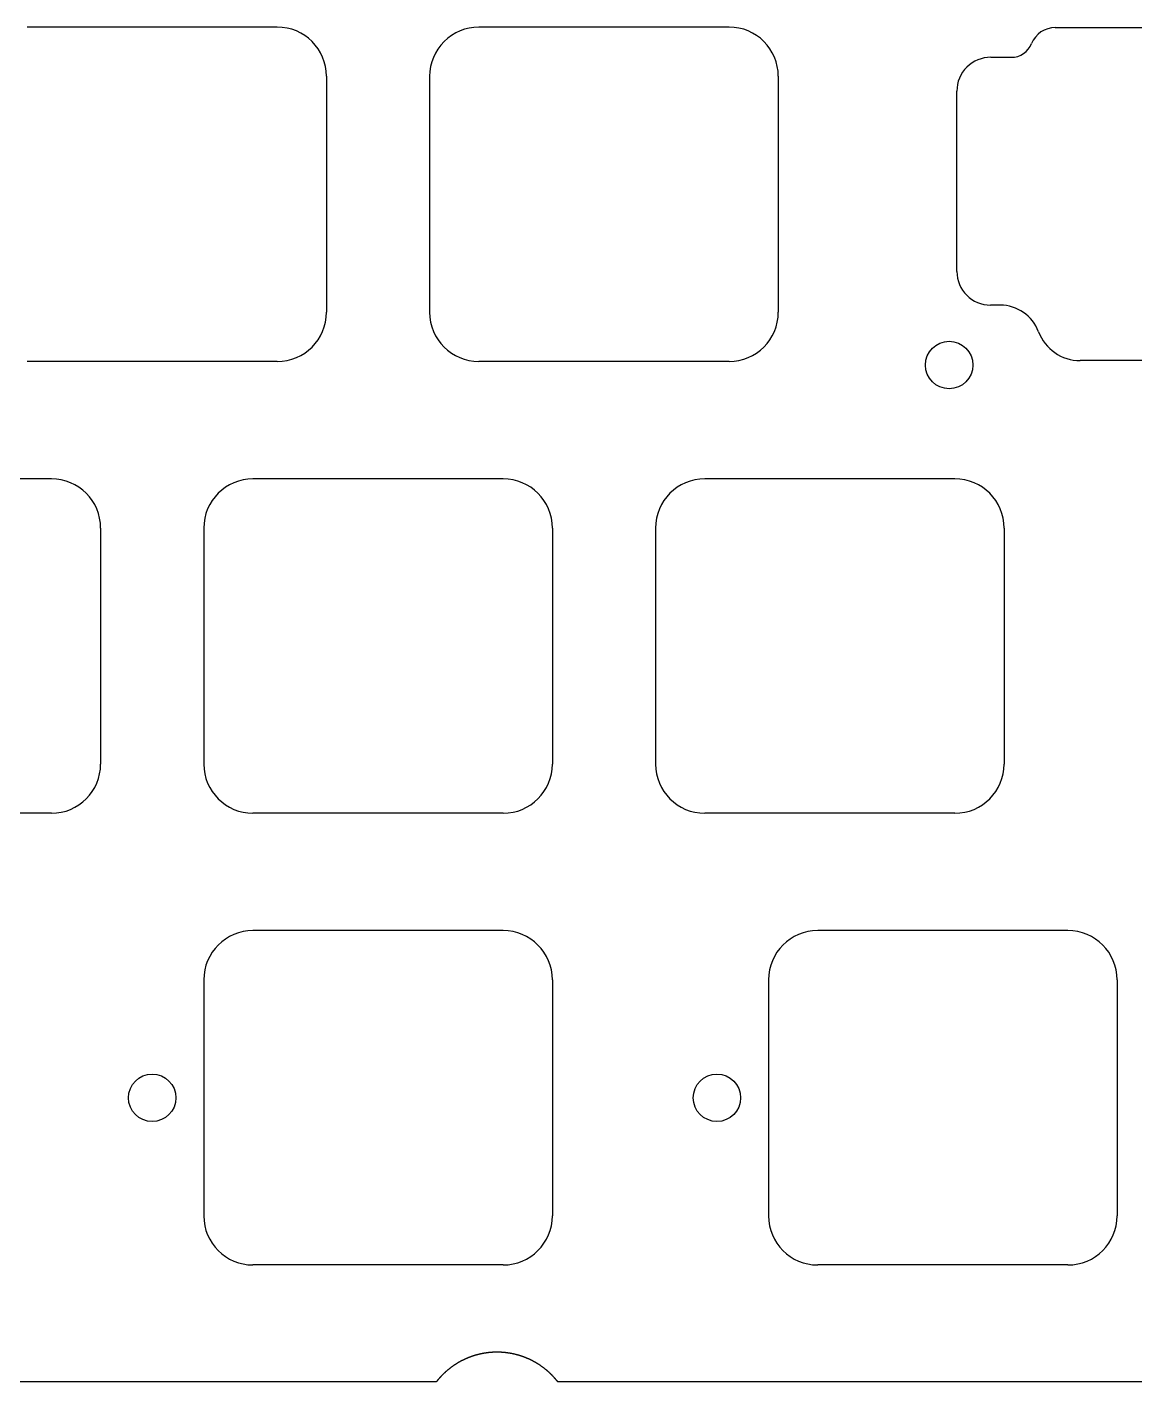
# Model space of a CAD drawing. Header units: millimetres. Extents: x -11 to 340, y -118 to 18.
# Drawn here: x 199.5 to 246.2, y -112 to -54.9 of the extents above; entities that cross this region are included whole.
import ezdxf

# ---------------------------------------------------------------- set-up
doc = ezdxf.new("R2010")
doc.units = ezdxf.units.MM
doc.header["$MEASUREMENT"] = 0
doc.layers.add('BLACK', color=7, linetype='CONTINUOUS')

msp = doc.modelspace()

# ---------------------------------------------------------------- linework, layer by layer
at = {"layer": 'BLACK', "linetype": 'Continuous'}
for p, q in [((199.512501, -54.862502), (199.512501, -54.8625)), ((210.0625, -54.8625), (199.512501, -54.8625)), ((218.562501, -54.862502), (218.562501, -54.8625)), ((229.1125, -54.8625), (218.562501, -54.8625)), ((242.866125, -54.884911), (242.866125, -54.8849)), ((242.866125, -54.8849), (266.721325, -54.8849)), ((240.155262, -56.13706), (241.008825, -56.13706)), ((241.008825, -56.137048), (241.008825, -56.13706)), ((212.137501, -56.9375), (212.137501, -66.8875)), ((216.487501, -56.9375), (216.487501, -66.8875)), ((231.187501, -56.9375), (231.187501, -66.8875)), ((238.718235, -65.16294), (238.718235, -57.5622)), ((240.547325, -66.58794), (240.143225, -66.58794)), ((210.062501, -68.9625), (199.5125, -68.9625)), ((210.062501, -68.962501), (210.062501, -68.9625)), ((229.112501, -68.9625), (218.5625, -68.9625)), ((229.112501, -68.962501), (229.112501, -68.9625)), ((265.669175, -68.92441), (243.918325, -68.92441)), ((200.5375, -73.9125), (189.9875, -73.9125)), ((219.5875, -73.9125), (209.0375, -73.9125)), ((238.6375, -73.9125), (228.087499, -73.9125)), ((202.6125, -75.9875), (202.6125, -85.9375)), ((202.612502, -75.9875), (202.6125, -75.9875)), ((206.9625, -75.9875), (206.9625, -85.9375)), ((221.6625, -75.9875), (221.6625, -85.9375)), ((221.662502, -75.9875), (221.6625, -75.9875)), ((226.0125, -75.9875), (226.0125, -85.937501)), ((240.7125, -75.9875), (240.7125, -85.9375)), ((200.5375, -88.0125), (189.9875, -88.0125)), ((219.5875, -88.0125), (209.0375, -88.0125)), ((238.6375, -88.0125), (228.0875, -88.0125)), ((219.5875, -92.9625), (209.037499, -92.9625)), ((243.4, -92.9625), (232.849999, -92.9625)), ((206.9625, -95.0375), (206.9625, -104.987501)), ((221.6625, -95.0375), (221.6625, -104.9875)), ((230.775, -95.0375), (230.775, -104.987501)), ((245.475, -95.0375), (245.475, -104.9875)), ((219.5875, -107.0625), (209.0375, -107.0625)), ((243.4, -107.0625), (232.85, -107.0625)), ((218.557766, -110.832187), (218.549954, -110.834103)), ((218.565581, -110.830292), (218.557766, -110.832187)), ((218.573403, -110.828416), (218.565581, -110.830292)), ((218.581228, -110.826559), (218.573403, -110.828416)), ((218.58906, -110.824721), (218.581228, -110.826559)), ((218.596895, -110.822903), (218.58906, -110.824721)), ((218.604737, -110.821104), (218.596895, -110.822903)), ((218.612582, -110.819325), (218.604737, -110.821104)), ((218.620433, -110.817565), (218.612582, -110.819325)), ((218.628287, -110.815825), (218.620433, -110.817565)), ((218.636148, -110.814104), (218.628287, -110.815825)), ((218.644011, -110.812403), (218.636148, -110.814104)), ((218.651881, -110.81072), (218.644011, -110.812403)), ((218.659754, -110.809058), (218.651881, -110.81072)), ((218.667633, -110.807415), (218.659754, -110.809058)), ((218.675515, -110.805792), (218.667633, -110.807415)), ((218.683403, -110.804187), (218.675515, -110.805792)), ((218.691293, -110.802603), (218.683403, -110.804187)), ((218.69919, -110.801038), (218.691293, -110.802603)), ((218.707089, -110.799493), (218.69919, -110.801038)), ((218.714994, -110.797967), (218.707089, -110.799493)), ((218.722902, -110.796461), (218.714994, -110.797967)), ((218.730815, -110.794974), (218.722902, -110.796461)), ((218.738731, -110.793507), (218.730815, -110.794974)), ((218.746653, -110.792059), (218.738731, -110.793507)), ((218.754577, -110.790632), (218.746653, -110.792059)), ((218.762506, -110.789223), (218.754577, -110.790632)), ((218.770438, -110.787835), (218.762506, -110.789223)), ((218.778375, -110.786466), (218.770438, -110.787835)), ((218.786315, -110.785117), (218.778375, -110.786466)), ((218.794259, -110.783787), (218.786315, -110.785117)), ((218.802206, -110.782477), (218.794259, -110.783787)), ((218.810158, -110.781186), (218.802206, -110.782477)), ((218.818113, -110.779916), (218.810158, -110.781186)), ((218.826072, -110.778665), (218.818113, -110.779916)), ((218.834033, -110.777434), (218.826072, -110.778665)), ((218.841999, -110.776222), (218.834033, -110.777434)), ((218.849968, -110.77503), (218.841999, -110.776222)), ((218.857941, -110.773858), (218.849968, -110.77503)), ((218.865916, -110.772706), (218.857941, -110.773858)), ((218.873895, -110.771573), (218.865916, -110.772706)), ((218.881877, -110.77046), (218.873895, -110.771573)), ((218.889863, -110.769367), (218.881877, -110.77046)), ((218.89785, -110.768294), (218.889863, -110.769367)), ((218.905843, -110.76724), (218.89785, -110.768294)), ((218.913837, -110.766207), (218.905843, -110.76724)), ((218.921835, -110.765193), (218.913837, -110.766207)), ((218.929834, -110.764198), (218.921835, -110.765193)), ((218.937838, -110.763224), (218.929834, -110.764198)), ((218.945844, -110.762269), (218.937838, -110.763224)), ((218.953854, -110.761335), (218.945844, -110.762269)), ((218.961865, -110.76042), (218.953854, -110.761335)), ((218.96988, -110.759525), (218.961865, -110.76042)), ((218.977896, -110.758649), (218.96988, -110.759525)), ((218.985916, -110.757794), (218.977896, -110.758649)), ((218.993937, -110.756958), (218.985916, -110.757794)), ((219.001962, -110.756143), (218.993937, -110.756958)), ((219.009989, -110.755347), (219.001962, -110.756143)), ((219.018019, -110.754571), (219.009989, -110.755347)), ((219.02605, -110.753815), (219.018019, -110.754571)), ((219.034084, -110.753078), (219.02605, -110.753815)), ((219.04212, -110.752362), (219.034084, -110.753078)), ((219.050159, -110.751666), (219.04212, -110.752362)), ((219.058198, -110.750989), (219.050159, -110.751666)), ((219.066241, -110.750333), (219.058198, -110.750989)), ((219.074285, -110.749696), (219.066241, -110.750333)), ((219.082332, -110.749079), (219.074285, -110.749696)), ((219.09038, -110.748482), (219.082332, -110.749079)), ((219.098431, -110.747905), (219.09038, -110.748482)), ((219.106482, -110.747348), (219.098431, -110.747905)), ((219.114536, -110.746811), (219.106482, -110.747348)), ((219.122591, -110.746294), (219.114536, -110.746811)), ((219.130649, -110.745797), (219.122591, -110.746294)), ((219.138707, -110.745319), (219.130649, -110.745797)), ((219.146767, -110.744862), (219.138707, -110.745319)), ((219.154828, -110.744425), (219.146767, -110.744862)), ((219.162892, -110.744007), (219.154828, -110.744425)), ((219.170956, -110.74361), (219.162892, -110.744007)), ((219.179022, -110.743232), (219.170956, -110.74361)), ((219.187089, -110.742875), (219.179022, -110.743232)), ((219.195157, -110.742537), (219.187089, -110.742875)), ((219.203226, -110.74222), (219.195157, -110.742537)), ((219.211297, -110.741922), (219.203226, -110.74222)), ((219.219368, -110.741644), (219.211297, -110.741922)), ((219.227441, -110.741387), (219.219368, -110.741644)), ((219.235514, -110.741149), (219.227441, -110.741387)), ((219.243589, -110.740931), (219.235514, -110.741149)), ((219.251664, -110.740734), (219.243589, -110.740931)), ((219.259741, -110.740556), (219.251664, -110.740734)), ((219.267817, -110.740398), (219.259741, -110.740556)), ((219.275895, -110.740261), (219.267817, -110.740398)), ((219.283972, -110.740143), (219.275895, -110.740261)), ((219.292051, -110.740045), (219.283972, -110.740143)), ((219.30013, -110.739968), (219.292051, -110.740045)), ((219.30821, -110.73991), (219.30013, -110.739968)), ((219.31629, -110.739872), (219.30821, -110.73991)), ((219.324371, -110.739854), (219.31629, -110.739872)), ((219.332451, -110.739857), (219.324371, -110.739854)), ((219.340532, -110.739879), (219.332451, -110.739857)), ((219.348613, -110.739921), (219.340532, -110.739879)), ((219.356695, -110.739984), (219.348613, -110.739921)), ((219.364776, -110.740066), (219.356695, -110.739984)), ((219.372857, -110.740168), (219.364776, -110.740066)), ((219.380938, -110.740291), (219.372857, -110.740168)), ((219.38902, -110.740433), (219.380938, -110.740291)), ((219.397101, -110.740595), (219.38902, -110.740433)), ((219.405182, -110.740778), (219.397101, -110.740595)), ((219.413262, -110.74098), (219.405182, -110.740778)), ((219.421343, -110.741202), (219.413262, -110.74098)), ((219.429423, -110.741445), (219.421343, -110.741202)), ((219.437503, -110.741707), (219.429423, -110.741445)), ((219.445582, -110.741989), (219.437503, -110.741707)), ((219.453661, -110.742292), (219.445582, -110.741989)), ((219.461738, -110.742614), (219.453661, -110.742292)), ((219.469816, -110.742956), (219.461738, -110.742614)), ((219.477892, -110.743319), (219.469816, -110.742956)), ((219.485969, -110.743701), (219.477892, -110.743319)), ((219.494044, -110.744103), (219.485969, -110.743701)), ((219.502118, -110.744526), (219.494044, -110.744103)), ((219.510191, -110.744968), (219.502118, -110.744526)), ((219.518264, -110.74543), (219.510191, -110.744968)), ((219.526335, -110.745912), (219.518264, -110.74543)), ((219.534406, -110.746415), (219.526335, -110.745912)), ((219.542475, -110.746937), (219.534406, -110.746415)), ((219.550543, -110.747479), (219.542475, -110.746937)), ((219.55861, -110.748041), (219.550543, -110.747479)), ((219.566675, -110.748623), (219.55861, -110.748041)), ((219.574739, -110.749225), (219.566675, -110.748623)), ((219.582802, -110.749847), (219.574739, -110.749225)), ((219.590863, -110.750489), (219.582802, -110.749847)), ((219.598923, -110.751151), (219.590863, -110.750489)), ((219.606981, -110.751833), (219.598923, -110.751151)), ((219.615038, -110.752534), (219.606981, -110.751833)), ((219.623093, -110.753256), (219.615038, -110.752534)), ((219.631146, -110.753998), (219.623093, -110.753256)), ((219.639197, -110.754759), (219.631146, -110.753998)), ((219.647247, -110.75554), (219.639197, -110.754759)), ((219.655294, -110.756342), (219.647247, -110.75554)), ((219.66334, -110.757163), (219.655294, -110.756342)), ((219.671384, -110.758004), (219.66334, -110.757163)), ((219.679425, -110.758865), (219.671384, -110.758004)), ((219.687465, -110.759746), (219.679425, -110.758865)), ((219.695502, -110.760647), (219.687465, -110.759746)), ((219.703537, -110.761568), (219.695502, -110.760647)), ((219.711569, -110.762508), (219.703537, -110.761568)), ((219.7196, -110.763469), (219.711569, -110.762508)), ((219.735653, -110.765449), (219.7196, -110.763469)), ((219.751696, -110.767509), (219.735653, -110.765449)), ((219.767729, -110.769648), (219.751696, -110.767509)), ((219.783751, -110.771866), (219.767729, -110.769648)), ((219.799762, -110.774163), (219.783751, -110.771866)), ((219.81576, -110.77654), (219.799762, -110.774163)), ((219.831746, -110.778995), (219.81576, -110.77654)), ((219.84772, -110.78153), (219.831746, -110.778995)), ((219.86368, -110.784144), (219.84772, -110.78153)), ((219.879627, -110.786836), (219.86368, -110.784144)), ((219.89556, -110.789607), (219.879627, -110.786836)), ((219.911478, -110.792457), (219.89556, -110.789607)), ((219.927382, -110.795385), (219.911478, -110.792457)), ((219.94327, -110.798392), (219.927382, -110.795385)), ((219.959142, -110.801477), (219.94327, -110.798392)), ((219.974998, -110.804641), (219.959142, -110.801477)), ((219.990838, -110.807883), (219.974998, -110.804641)), ((220.00666, -110.811203), (219.990838, -110.807883)), ((220.022465, -110.814601), (220.00666, -110.811203)), ((220.038252, -110.818077), (220.022465, -110.814601)), ((220.05402, -110.821631), (220.038252, -110.818077)), ((220.06977, -110.825262), (220.05402, -110.821631)), ((220.085501, -110.828972), (220.06977, -110.825262)), ((220.101211, -110.832758), (220.085501, -110.828972)), ((217.366139, -111.400248), (217.359659, -111.405176)), ((217.372631, -111.395335), (217.366139, -111.400248)), ((217.379131, -111.390442), (217.372631, -111.395335)), ((217.385644, -111.385564), (217.379131, -111.390442)), ((217.392165, -111.380705), (217.385644, -111.385564)), ((217.398698, -111.375861), (217.392165, -111.380705)), ((217.405239, -111.371037), (217.398698, -111.375861)), ((217.411793, -111.366228), (217.405239, -111.371037)), ((217.418355, -111.361438), (217.411793, -111.366228)), ((217.424929, -111.356664), (217.418355, -111.361438)), ((217.431512, -111.351908), (217.424929, -111.356664)), ((217.438106, -111.347169), (217.431512, -111.351908)), ((217.444709, -111.342448), (217.438106, -111.347169)), ((217.451324, -111.337744), (217.444709, -111.342448)), ((217.457947, -111.333058), (217.451324, -111.337744)), ((217.464582, -111.328388), (217.457947, -111.333058)), ((217.471225, -111.323736), (217.464582, -111.328388)), ((217.47788, -111.319101), (217.471225, -111.323736)), ((217.484543, -111.314485), (217.47788, -111.319101)), ((217.491218, -111.309885), (217.484543, -111.314485)), ((217.497901, -111.305303), (217.491218, -111.309885)), ((217.504596, -111.300738), (217.497901, -111.305303)), ((217.511299, -111.296191), (217.504596, -111.300738)), ((217.518014, -111.291661), (217.511299, -111.296191)), ((217.524736, -111.287149), (217.518014, -111.291661)), ((217.531471, -111.282654), (217.524736, -111.287149)), ((217.538213, -111.278177), (217.531471, -111.282654)), ((217.544967, -111.273717), (217.538213, -111.278177)), ((217.551729, -111.269275), (217.544967, -111.273717)), ((217.558502, -111.26485), (217.551729, -111.269275)), ((217.565283, -111.260444), (217.558502, -111.26485)), ((217.572076, -111.256054), (217.565283, -111.260444)), ((217.578877, -111.251682), (217.572076, -111.256054)), ((217.585689, -111.247327), (217.578877, -111.251682)), ((217.592508, -111.242991), (217.585689, -111.247327)), ((217.59934, -111.238672), (217.592508, -111.242991)), ((217.606179, -111.234371), (217.59934, -111.238672)), ((217.613029, -111.230086), (217.606179, -111.234371)), ((217.619887, -111.225821), (217.613029, -111.230086)), ((217.626756, -111.221572), (217.619887, -111.225821)), ((217.633633, -111.217342), (217.626756, -111.221572)), ((217.640522, -111.213128), (217.633633, -111.217342)), ((217.647417, -111.208933), (217.640522, -111.213128)), ((217.654324, -111.204755), (217.647417, -111.208933)), ((217.661239, -111.200596), (217.654324, -111.204755)), ((217.668164, -111.196453), (217.661239, -111.200596)), ((217.675097, -111.192329), (217.668164, -111.196453)), ((217.682042, -111.188222), (217.675097, -111.192329)), ((217.688993, -111.184133), (217.682042, -111.188222)), ((217.695956, -111.180062), (217.688993, -111.184133)), ((217.702926, -111.176009), (217.695956, -111.180062)), ((217.709907, -111.171973), (217.702926, -111.176009)), ((217.716895, -111.167956), (217.709907, -111.171973)), ((217.723894, -111.163956), (217.716895, -111.167956)), ((217.730901, -111.159974), (217.723894, -111.163956)), ((217.737918, -111.15601), (217.730901, -111.159974)), ((217.744942, -111.152064), (217.737918, -111.15601)), ((217.751978, -111.148135), (217.744942, -111.152064)), ((217.75902, -111.144226), (217.751978, -111.148135)), ((217.766074, -111.140333), (217.75902, -111.144226)), ((217.773134, -111.136459), (217.766074, -111.140333)), ((217.780205, -111.132602), (217.773134, -111.136459)), ((217.787283, -111.128764), (217.780205, -111.132602)), ((217.794372, -111.124943), (217.787283, -111.128764)), ((217.801467, -111.121141), (217.794372, -111.124943)), ((217.808574, -111.117356), (217.801467, -111.121141)), ((217.815687, -111.11359), (217.808574, -111.117356)), ((217.822811, -111.10984), (217.815687, -111.11359)), ((217.829941, -111.106111), (217.822811, -111.10984)), ((217.837082, -111.102398), (217.829941, -111.106111)), ((217.84423, -111.098704), (217.837082, -111.102398)), ((217.851388, -111.095027), (217.84423, -111.098704)), ((217.858553, -111.09137), (217.851388, -111.095027)), ((217.865729, -111.087729), (217.858553, -111.09137)), ((217.87291, -111.084108), (217.865729, -111.087729)), ((217.880103, -111.080503), (217.87291, -111.084108)), ((217.887301, -111.076918), (217.880103, -111.080503)), ((217.894511, -111.07335), (217.887301, -111.076918)), ((217.901726, -111.069802), (217.894511, -111.07335)), ((217.908952, -111.06627), (217.901726, -111.069802)), ((217.916184, -111.062758), (217.908952, -111.06627)), ((217.923427, -111.059263), (217.916184, -111.062758)), ((217.930676, -111.055787), (217.923427, -111.059263)), ((217.937935, -111.052328), (217.930676, -111.055787)), ((217.9452, -111.048889), (217.937935, -111.052328)), ((217.952475, -111.045467), (217.9452, -111.048889)), ((217.959757, -111.042064), (217.952475, -111.045467)), ((217.967048, -111.038679), (217.959757, -111.042064)), ((217.974346, -111.035313), (217.967048, -111.038679)), ((217.981653, -111.031964), (217.974346, -111.035313)), ((217.988967, -111.028634), (217.981653, -111.031964)), ((217.996291, -111.025322), (217.988967, -111.028634)), ((218.00362, -111.022029), (217.996291, -111.025322)), ((218.01096, -111.018754), (218.00362, -111.022029)), ((218.018305, -111.015498), (218.01096, -111.018754)), ((218.02566, -111.01226), (218.018305, -111.015498)), ((218.033021, -111.009041), (218.02566, -111.01226)), ((218.040392, -111.005839), (218.033021, -111.009041)), ((218.047768, -111.002657), (218.040392, -111.005839)), ((218.055154, -110.999492), (218.047768, -111.002657)), ((218.062546, -110.996347), (218.055154, -110.999492)), ((218.069947, -110.993219), (218.062546, -110.996347)), ((218.077354, -110.990111), (218.069947, -110.993219)), ((218.084771, -110.987021), (218.077354, -110.990111)), ((218.092193, -110.983949), (218.084771, -110.987021)), ((218.099624, -110.980896), (218.092193, -110.983949)), ((218.107061, -110.977862), (218.099624, -110.980896)), ((218.114508, -110.974846), (218.107061, -110.977862)), ((218.121959, -110.971849), (218.114508, -110.974846)), ((218.129421, -110.96887), (218.121959, -110.971849)), ((218.136887, -110.96591), (218.129421, -110.96887)), ((218.144363, -110.962968), (218.136887, -110.96591)), ((218.151844, -110.960046), (218.144363, -110.962968)), ((218.159334, -110.957141), (218.151844, -110.960046)), ((218.166829, -110.954256), (218.159334, -110.957141)), ((218.174334, -110.951389), (218.166829, -110.954256)), ((218.181844, -110.948542), (218.174334, -110.951389)), ((218.189362, -110.945712), (218.181844, -110.948542)), ((218.196886, -110.942902), (218.189362, -110.945712)), ((218.204419, -110.94011), (218.196886, -110.942902)), ((218.211956, -110.937337), (218.204419, -110.94011)), ((218.219503, -110.934582), (218.211956, -110.937337)), ((218.227054, -110.931847), (218.219503, -110.934582)), ((218.234615, -110.92913), (218.227054, -110.931847)), ((218.24218, -110.926433), (218.234615, -110.92913)), ((218.249754, -110.923753), (218.24218, -110.926433)), ((218.257332, -110.921094), (218.249754, -110.923753)), ((218.264919, -110.918452), (218.257332, -110.921094)), ((218.272511, -110.91583), (218.264919, -110.918452)), ((218.280112, -110.913226), (218.272511, -110.91583)), ((218.287717, -110.910642), (218.280112, -110.913226)), ((218.295331, -110.908076), (218.287717, -110.910642)), ((218.302949, -110.905529), (218.295331, -110.908076)), ((218.310576, -110.903001), (218.302949, -110.905529)), ((218.318207, -110.900492), (218.310576, -110.903001)), ((218.325846, -110.898002), (218.318207, -110.900492)), ((218.33349, -110.895531), (218.325846, -110.898002)), ((218.341142, -110.893079), (218.33349, -110.895531)), ((218.348798, -110.890646), (218.341142, -110.893079)), ((218.356463, -110.888232), (218.348798, -110.890646)), ((218.364131, -110.885838), (218.356463, -110.888232)), ((218.371808, -110.883461), (218.364131, -110.885838)), ((218.379489, -110.881105), (218.371808, -110.883461)), ((218.387178, -110.878767), (218.379489, -110.881105)), ((218.394871, -110.876449), (218.387178, -110.878767)), ((218.402573, -110.874149), (218.394871, -110.876449)), ((218.410278, -110.871869), (218.402573, -110.874149)), ((218.41799, -110.869607), (218.410278, -110.871869)), ((218.425707, -110.867365), (218.41799, -110.869607)), ((218.433432, -110.865142), (218.425707, -110.867365)), ((218.44116, -110.862938), (218.433432, -110.865142)), ((218.448896, -110.860753), (218.44116, -110.862938)), ((218.456636, -110.858588), (218.448896, -110.860753)), ((218.464383, -110.856441), (218.456636, -110.858588)), ((218.472134, -110.854315), (218.464383, -110.856441)), ((218.479893, -110.852206), (218.472134, -110.854315)), ((218.487655, -110.850118), (218.479893, -110.852206)), ((218.495425, -110.848048), (218.487655, -110.850118)), ((218.503198, -110.845998), (218.495425, -110.848048)), ((218.510978, -110.843967), (218.503198, -110.845998)), ((218.518762, -110.841956), (218.510978, -110.843967)), ((218.526553, -110.839963), (218.518762, -110.841956)), ((218.534348, -110.837991), (218.526553, -110.839963)), ((218.542149, -110.836037), (218.534348, -110.837991)), ((218.549954, -110.834103), (218.542149, -110.836037)), ((220.116902, -110.836623), (220.101211, -110.832758)), ((220.132573, -110.840564), (220.116902, -110.836623)), ((220.148222, -110.844583), (220.132573, -110.840564)), ((220.16385, -110.848679), (220.148222, -110.844583)), ((220.179456, -110.852852), (220.16385, -110.848679)), ((220.19504, -110.857102), (220.179456, -110.852852)), ((220.210602, -110.861428), (220.19504, -110.857102)), ((220.226141, -110.865831), (220.210602, -110.861428)), ((220.241656, -110.870311), (220.226141, -110.865831)), ((220.257147, -110.874867), (220.241656, -110.870311)), ((220.272614, -110.879499), (220.257147, -110.874867)), ((220.288057, -110.884207), (220.272614, -110.879499)), ((220.303474, -110.888992), (220.288057, -110.884207)), ((220.318866, -110.893852), (220.303474, -110.888992)), ((220.334233, -110.898788), (220.318866, -110.893852)), ((220.349573, -110.903799), (220.334233, -110.898788)), ((220.364886, -110.908886), (220.349573, -110.903799)), ((220.380172, -110.914048), (220.364886, -110.908886)), ((220.395431, -110.919285), (220.380172, -110.914048)), ((220.410662, -110.924598), (220.395431, -110.919285)), ((220.425865, -110.929985), (220.410662, -110.924598)), ((220.44104, -110.935447), (220.425865, -110.929985)), ((220.456185, -110.940983), (220.44104, -110.935447)), ((220.471301, -110.946594), (220.456185, -110.940983)), ((220.486388, -110.952279), (220.471301, -110.946594)), ((220.501444, -110.958038), (220.486388, -110.952279)), ((220.51647, -110.963872), (220.501444, -110.958038)), ((220.531464, -110.969779), (220.51647, -110.963872)), ((220.546428, -110.975759), (220.531464, -110.969779)), ((220.56136, -110.981813), (220.546428, -110.975759)), ((220.576261, -110.987941), (220.56136, -110.981813)), ((220.591128, -110.994142), (220.576261, -110.987941)), ((220.605964, -111.000415), (220.591128, -110.994142)), ((220.620766, -111.006762), (220.605964, -111.000415)), ((220.635534, -111.013181), (220.620766, -111.006762)), ((220.650269, -111.019673), (220.635534, -111.013181)), ((220.66497, -111.026237), (220.650269, -111.019673)), ((220.679637, -111.032873), (220.66497, -111.026237)), ((220.694269, -111.039581), (220.679637, -111.032873)), ((220.708865, -111.046362), (220.694269, -111.039581)), ((220.723426, -111.053213), (220.708865, -111.046362)), ((220.737951, -111.060137), (220.723426, -111.053213)), ((220.75244, -111.067131), (220.737951, -111.060137)), ((220.766893, -111.074197), (220.75244, -111.067131)), ((220.781309, -111.081334), (220.766893, -111.074197)), ((220.795687, -111.088542), (220.781309, -111.081334)), ((220.810029, -111.09582), (220.795687, -111.088542)), ((220.824332, -111.103169), (220.810029, -111.09582)), ((220.838597, -111.110588), (220.824332, -111.103169)), ((220.852824, -111.118077), (220.838597, -111.110588)), ((220.867012, -111.125637), (220.852824, -111.118077)), ((220.881161, -111.133266), (220.867012, -111.125637)), ((220.89527, -111.140964), (220.881161, -111.133266)), ((220.90934, -111.148732), (220.89527, -111.140964)), ((220.92337, -111.15657), (220.90934, -111.148732)), ((220.937359, -111.164476), (220.92337, -111.15657)), ((220.951308, -111.172451), (220.937359, -111.164476)), ((220.965216, -111.180495), (220.951308, -111.172451)), ((220.979083, -111.188608), (220.965216, -111.180495)), ((220.992908, -111.196788), (220.979083, -111.188608)), ((221.006692, -111.205037), (220.992908, -111.196788)), ((221.020433, -111.213354), (221.006692, -111.205037)), ((221.034132, -111.221739), (221.020433, -111.213354)), ((221.047789, -111.230192), (221.034132, -111.221739)), ((221.061402, -111.238712), (221.047789, -111.230192)), ((221.074973, -111.247299), (221.061402, -111.238712)), ((221.088499, -111.255953), (221.074973, -111.247299)), ((221.101982, -111.264674), (221.088499, -111.255953)), ((221.115421, -111.273462), (221.101982, -111.264674)), ((221.128816, -111.282317), (221.115421, -111.273462)), ((221.142166, -111.291238), (221.128816, -111.282317)), ((221.155472, -111.300225), (221.142166, -111.291238)), ((221.168732, -111.309278), (221.155472, -111.300225)), ((221.181947, -111.318397), (221.168732, -111.309278)), ((221.195116, -111.327582), (221.181947, -111.318397)), ((221.208239, -111.336832), (221.195116, -111.327582)), ((221.221317, -111.346147), (221.208239, -111.336832)), ((221.234348, -111.355528), (221.221317, -111.346147)), ((221.247332, -111.364974), (221.234348, -111.355528)), ((221.26027, -111.374484), (221.247332, -111.364974)), ((221.27316, -111.384059), (221.26027, -111.374484)), ((221.286003, -111.393699), (221.27316, -111.384059)), ((221.298799, -111.403402), (221.286003, -111.393699)), ((221.311546, -111.41317), (221.298799, -111.403402)), ((216.783834, -111.969883), (216.77883, -111.976205)), ((216.788853, -111.963573), (216.783834, -111.969883)), ((216.793888, -111.957275), (216.788853, -111.963573)), ((216.798939, -111.95099), (216.793888, -111.957275)), ((216.804005, -111.944718), (216.798939, -111.95099)), ((216.809087, -111.938458), (216.804005, -111.944718)), ((216.814185, -111.932212), (216.809087, -111.938458)), ((216.819298, -111.925977), (216.814185, -111.932212)), ((216.824426, -111.919756), (216.819298, -111.925977)), ((216.829569, -111.913546), (216.824426, -111.919756)), ((216.834728, -111.907351), (216.829569, -111.913546)), ((216.839903, -111.901167), (216.834728, -111.907351)), ((216.845092, -111.894997), (216.839903, -111.901167)), ((216.850298, -111.888839), (216.845092, -111.894997)), ((216.855518, -111.882695), (216.850298, -111.888839)), ((216.860753, -111.876563), (216.855518, -111.882695)), ((216.866004, -111.870445), (216.860753, -111.876563)), ((216.87127, -111.864339), (216.866004, -111.870445)), ((216.87655, -111.858247), (216.87127, -111.864339)), ((216.881847, -111.852167), (216.87655, -111.858247)), ((216.887158, -111.846101), (216.881847, -111.852167)), ((216.892484, -111.840048), (216.887158, -111.846101)), ((216.897825, -111.834009), (216.892484, -111.840048)), ((216.903181, -111.827982), (216.897825, -111.834009)), ((216.908552, -111.821969), (216.903181, -111.827982)), ((216.913938, -111.815969), (216.908552, -111.821969)), ((216.919338, -111.809983), (216.913938, -111.815969)), ((216.924754, -111.80401), (216.919338, -111.809983)), ((216.930184, -111.798051), (216.924754, -111.80401)), ((216.935629, -111.792104), (216.930184, -111.798051)), ((216.941089, -111.786172), (216.935629, -111.792104)), ((216.946564, -111.780253), (216.941089, -111.786172)), ((216.952053, -111.774348), (216.946564, -111.780253)), ((216.957557, -111.768456), (216.952053, -111.774348)), ((216.963075, -111.762578), (216.957557, -111.768456)), ((216.968608, -111.756714), (216.963075, -111.762578)), ((216.974155, -111.750864), (216.968608, -111.756714)), ((216.979717, -111.745027), (216.974155, -111.750864)), ((216.985294, -111.739204), (216.979717, -111.745027)), ((216.990885, -111.733395), (216.985294, -111.739204)), ((216.99649, -111.7276), (216.990885, -111.733395)), ((217.002109, -111.721819), (216.99649, -111.7276)), ((217.007743, -111.716052), (217.002109, -111.721819)), ((217.013391, -111.710298), (217.007743, -111.716052)), ((217.019054, -111.704559), (217.013391, -111.710298)), ((217.024731, -111.698834), (217.019054, -111.704559)), ((217.030421, -111.693123), (217.024731, -111.698834)), ((217.041845, -111.681744), (217.030421, -111.693123)), ((217.053326, -111.670421), (217.041845, -111.681744)), ((217.064862, -111.659155), (217.053326, -111.670421)), ((217.076454, -111.647947), (217.064862, -111.659155)), ((217.088101, -111.636797), (217.076454, -111.647947)), ((217.099804, -111.625704), (217.088101, -111.636797)), ((217.111561, -111.61467), (217.099804, -111.625704)), ((217.123373, -111.603694), (217.111561, -111.61467)), ((217.135239, -111.592777), (217.123373, -111.603694)), ((217.14716, -111.581919), (217.135239, -111.592777)), ((217.159133, -111.571121), (217.14716, -111.581919)), ((217.171161, -111.560382), (217.159133, -111.571121)), ((217.183241, -111.549703), (217.171161, -111.560382)), ((217.195374, -111.539083), (217.183241, -111.549703)), ((217.20756, -111.528525), (217.195374, -111.539083)), ((217.219798, -111.518027), (217.20756, -111.528525)), ((217.232087, -111.507589), (217.219798, -111.518027)), ((217.244429, -111.497213), (217.232087, -111.507589)), ((217.256821, -111.486898), (217.244429, -111.497213)), ((217.269265, -111.476645), (217.256821, -111.486898)), ((217.281759, -111.466454), (217.269265, -111.476645)), ((217.294304, -111.456325), (217.281759, -111.466454)), ((217.306899, -111.446258), (217.294304, -111.456325)), ((217.319543, -111.436254), (217.306899, -111.446258)), ((217.332237, -111.426313), (217.319543, -111.436254)), ((217.340279, -111.420067), (217.332237, -111.426313)), ((217.346729, -111.415086), (217.340279, -111.420067)), ((217.353188, -111.410123), (217.346729, -111.415086)), ((217.359659, -111.405176), (217.353188, -111.410123)), ((221.324246, -111.423002), (221.311546, -111.41317)), ((221.336897, -111.432897), (221.324246, -111.423002)), ((221.3495, -111.442856), (221.336897, -111.432897)), ((221.362054, -111.452879), (221.3495, -111.442856)), ((221.37456, -111.462965), (221.362054, -111.452879)), ((221.387016, -111.473113), (221.37456, -111.462965)), ((221.399422, -111.483325), (221.387016, -111.473113)), ((221.411779, -111.493599), (221.399422, -111.483325)), ((221.424087, -111.503936), (221.411779, -111.493599)), ((221.436344, -111.514336), (221.424087, -111.503936)), ((221.448551, -111.524797), (221.436344, -111.514336)), ((221.460707, -111.535321), (221.448551, -111.524797)), ((221.472813, -111.545906), (221.460707, -111.535321)), ((221.484868, -111.556554), (221.472813, -111.545906)), ((221.496872, -111.567262), (221.484868, -111.556554)), ((221.508825, -111.578033), (221.496872, -111.567262)), ((221.520726, -111.588864), (221.508825, -111.578033)), ((221.532575, -111.599757), (221.520726, -111.588864)), ((221.544373, -111.61071), (221.532575, -111.599757)), ((221.556118, -111.621724), (221.544373, -111.61071)), ((221.567812, -111.632799), (221.556118, -111.621724)), ((221.579453, -111.643935), (221.567812, -111.632799)), ((221.591041, -111.65513), (221.579453, -111.643935)), ((221.602576, -111.666386), (221.591041, -111.65513)), ((221.614059, -111.677702), (221.602576, -111.666386)), ((221.625488, -111.689077), (221.614059, -111.677702)), ((221.636864, -111.700513), (221.625488, -111.689077)), ((221.648186, -111.712008), (221.636864, -111.700513)), ((221.659454, -111.723562), (221.648186, -111.712008)), ((221.670669, -111.735175), (221.659454, -111.723562)), ((221.681829, -111.746848), (221.670669, -111.735175)), ((221.692936, -111.75858), (221.681829, -111.746848)), ((221.703988, -111.77037), (221.692936, -111.75858)), ((221.714985, -111.782219), (221.703988, -111.77037)), ((221.725927, -111.794127), (221.714985, -111.782219)), ((221.736815, -111.806093), (221.725927, -111.794127)), ((221.747647, -111.818117), (221.736815, -111.806093)), ((221.758424, -111.8302), (221.747647, -111.818117)), ((221.769146, -111.84234), (221.758424, -111.8302)), ((221.779812, -111.854538), (221.769146, -111.84234)), ((221.790423, -111.866794), (221.779812, -111.854538)), ((221.800977, -111.879108), (221.790423, -111.866794)), ((221.811476, -111.891479), (221.800977, -111.879108)), ((221.821918, -111.903907), (221.811476, -111.891479)), ((221.832303, -111.916393), (221.821918, -111.903907)), ((221.842633, -111.928935), (221.832303, -111.916393)), ((221.852905, -111.941535), (221.842633, -111.928935)), ((221.863121, -111.954191), (221.852905, -111.941535)), ((221.873279, -111.966904), (221.863121, -111.954191)), ((221.883381, -111.979674), (221.873279, -111.966904)), ((216.76605, -111.9925), (172.55625, -111.9925)), ((216.773842, -111.98254), (216.76605, -111.9925)), ((216.77883, -111.976205), (216.773842, -111.98254)), ((221.893425, -111.9925), (221.883381, -111.979674)), ((286.3125, -111.9925), (221.893425, -111.9925))]:
    msp.add_line(p, q, dxfattribs=at)
at = {"layer": 'BLACK'}
for centre in [(238.39375, -69.1125), (204.787499, -100.0125), (228.599999, -100.0125)]:
    msp.add_circle(centre, 1, dxfattribs=at)
for centre, radius, start, end in [((210.0625, -56.9375), 2.075, 0, 90), ((218.5625, -56.9375), 2.074999, 89.9999724, 180), ((229.1125, -56.9375), 2.075, 0, 90), ((242.866024, -55.959851), 1.07494, 89.9946166, 157.9775025), ((241.008874, -55.208671), 0.928376, 269.9969759, 337.9778284), ((240.143317, -57.562092), 1.425082, 89.5197427, 180.0043422), ((240.143236, -65.162939), 1.425001, 180.0000402, 269.9995577), ((240.547301, -68.312848), 1.724908, 20.5454784, 89.9992028), ((210.0625, -66.8875), 2.075001, 270.0000276, 0), ((218.5625, -66.8875), 2.075, 180, 270), ((229.1125, -66.8875), 2.075001, 270.0000276, 0), ((243.918212, -67.049415), 1.874995, 200.5469215, 270.003453), ((200.5375, -75.9875), 2.075, 0, 90), ((209.0375, -75.9875), 2.075, 90, 180), ((219.5875, -75.9875), 2.075, 0, 90), ((228.087504, -75.987504), 2.075004, 90.0001381, 179.9998896), ((238.6375, -75.9875), 2.075, 0, 90), ((200.5375, -85.9375), 2.075, 270, 0), ((209.0375, -85.9375), 2.075, 180, 270), ((219.5875, -85.9375), 2.075, 270, 0), ((228.087502, -85.937498), 2.075002, 180.0000828, 269.9999448), ((238.6375, -85.9375), 2.075, 270, 0), ((209.037504, -95.037504), 2.075004, 90.0001381, 179.9998896), ((219.5875, -95.0375), 2.075, 0, 90), ((232.850004, -95.037504), 2.075004, 90.0001381, 179.9998896), ((243.4, -95.0375), 2.075, 0, 90), ((209.037502, -104.987498), 2.075002, 180.0000828, 269.9999448), ((219.5875, -104.9875), 2.075, 270, 0), ((232.850002, -104.987498), 2.075002, 180.0000828, 269.9999448), ((243.4, -104.9875), 2.075, 270, 0)]:
    msp.add_arc(centre, radius, start, end, dxfattribs=at)

doc.saveas('drawing.dxf')
